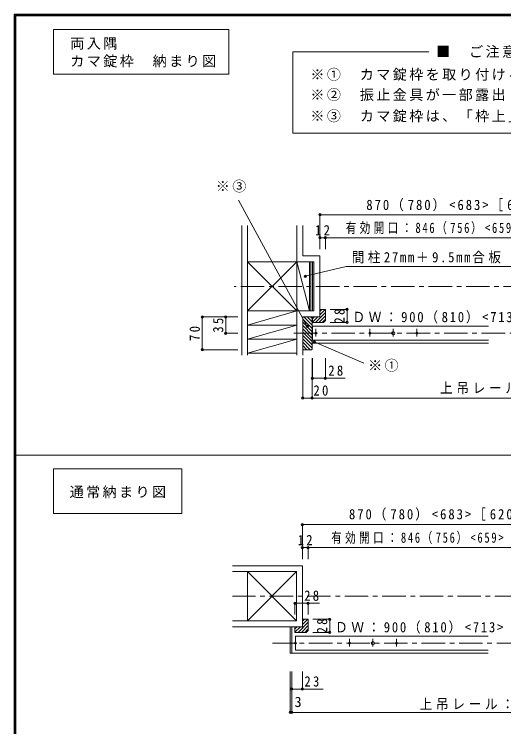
# Model space of a CAD drawing. Units: millimetres at full size, sheet at 1:10. Extents: x -2000 to 1900, y -1436 to 1392.
# Drawn here: x -2000 to -957, y -127 to 1392 of the extents above; entities that cross this region are included whole.
import ezdxf
from ezdxf.enums import TextEntityAlignment as Align

# ---------------------------------------------------------------- set-up
doc = ezdxf.new("R2010")
doc.units = ezdxf.units.MM
doc.header["$LTSCALE"] = 10
doc.header["$PDMODE"] = 32
doc.header["$PDSIZE"] = 5
doc.linetypes.add('CHAIN1', pattern=[8, 5, -1, 1, -1])
for name, color, linetype, lineweight in [('0-1_通り芯', 4, 'CHAIN1', 9), ('0-2_柱', 7, 'Continuous', 9), ('0-3_仕上げ', 2, 'Continuous', 9), ('0-4_枠', 3, 'Continuous', 9), ('0-5_ケーシング', 3, 'Continuous', 9), ('0-6_扉', 6, 'Continuous', 9), ('0-A_文字', 7, 'Continuous', 9), ('0-B_寸法', 7, 'Continuous', 9), ('0-C_ハッチ', 3, 'Continuous', 9), ('0-D_穴', 7, 'Continuous', 9), ('F-1_図枠', 6, 'Continuous', 9)]:
    doc.layers.add(name, color=color, linetype=linetype, lineweight=lineweight)
doc.styles.add('ＭＳ ゴシック', font='')
doc.styles.get('ＭＳ ゴシック').set_extended_font_data('MS Gothic')

msp = doc.modelspace()

# ---------------------------------------------------------------- linework, layer by layer
at = {"layer": '0-1_通り芯'}
for p, q in [((452.81, 811.79), (-1531.22, 811.79)), ((-1357.33, 721.15), (-1357.33, 704.67)), ((-1242.33, 721.15), (-1242.33, 704.67)), ((-1192.33, 721.15), (-1192.33, 704.67)), ((-1142.33, 721.15), (-1142.33, 704.67)), ((85.94, 711.79), (-1412.43, 711.79)), ((434.17, 151.35), (-1535.03, 151.35)), ((37.95, 51.35), (-1449.43, 51.35)), ((-1285.83, 60.71), (-1285.83, 44.23)), ((-1235.83, 60.71), (-1235.83, 44.23)), ((-1185.83, 60.71), (-1185.83, 44.23))]:
    msp.add_line(p, q, dxfattribs=at)
at = {"layer": '0-2_柱'}
for p, q in [((-1397.83, 864.29), (-1502.83, 864.29)), ((-1397.83, 864.29), (-1502.83, 759.29)), ((-1397.83, 759.29), (-1502.83, 864.29)), ((-1397.83, 759.29), (-1397.83, 864.29)), ((-1502.83, 759.29), (-1397.83, 759.29)), ((-1397.83, 699.29), (-1502.83, 699.29)), ((-1502.83, 669.29), (-1397.83, 699.29)), ((-1397.83, 669.29), (-1502.83, 669.29)), ((-1503.33, 98.85), (-1503.33, 203.85)), ((-1398.33, 98.85), (-1503.33, 203.85)), ((-1398.33, 203.85), (-1503.33, 98.85))]:
    msp.add_line(p, q, dxfattribs=at)
for points in [[(-1397.83, 864.29), (-1370.83, 759.29), (-1370.83, 864.29)], [(-1502.83, 699.29), (-1397.83, 729.29), (-1502.83, 729.29), (-1397.83, 759.29)]]:
    msp.add_lwpolyline(points, dxfattribs=at)
at = {"layer": '0-3_仕上げ'}
for p, q in [((-1515.33, 941.28), (-1515.33, 665.11)), ((-1502.83, 941.28), (-1502.83, 665.11)), ((-1397.83, 864.29), (-1397.83, 941.28)), ((-1385.33, 876.79), (-1385.33, 941.28)), ((-1348.83, 876.79), (-1385.33, 876.79)), ((-1348.83, 876.79), (-1348.83, 746.79)), ((-1361.33, 864.29), (-1397.83, 864.29)), ((-1367.83, 759.29), (-1367.83, 864.29)), ((-1364.83, 759.29), (-1364.83, 864.29)), ((-1361.33, 759.29), (-1361.33, 864.29)), ((-1397.83, 759.29), (-1397.83, 665.11)), ((-1361.33, 759.29), (-1397.83, 759.29)), ((-1385.33, 746.79), (-1385.33, 665.11)), ((-1348.83, 746.79), (-1385.33, 746.79)), ((-1385.83, 216.35), (-1535.03, 216.35)), ((-1385.83, 216.35), (-1385.83, 86.35)), ((-1398.33, 203.85), (-1535.03, 203.85)), ((-1398.33, 203.85), (-1398.33, 98.85)), ((-1398.33, 98.85), (-1535.03, 98.85)), ((-1385.83, 86.35), (-1535.03, 86.35))]:
    msp.add_line(p, q, dxfattribs=at)
at = {"layer": '0-4_枠'}
for p, q in [((-1385.33, 676.79), (-1385.33, 746.79)), ((-1365.33, 678.2), (-1365.33, 746.79)), ((-1364.83, 734.79), (-1364.83, 746.79)), ((-989.83, 690.79), (-1365.33, 690.79)), ((-1385.33, 676.79), (-1366.75, 676.79)), ((-1365.33, 678.2), (-1366.75, 676.79)), ((-1411.83, 30.35), (-1411.83, 86.35)), ((-1408.83, 30.35), (-1408.83, 86.35)), ((-990.33, 30.35), (-1411.83, 30.35))]:
    msp.add_line(p, q, dxfattribs=at)
at = {"layer": '0-5_ケーシング'}
for p, q in [((-1348.83, 762.79), (-1348.83, 746.79)), ((-1336.83, 762.79), (-1348.83, 762.79)), ((-1336.83, 738.79), (-1336.83, 762.79)), ((-1348.83, 746.79), (-1385.33, 746.79)), ((-1385.83, 102.35), (-1385.83, 86.35)), ((-1373.83, 102.35), (-1385.83, 102.35)), ((-1373.83, 78.35), (-1373.83, 102.35)), ((-1401.83, 86.35), (-1401.83, 74.35)), ((-1385.83, 86.35), (-1401.83, 86.35))]:
    msp.add_line(p, q, dxfattribs=at)
for points in [[(-1336.83, 738.79), (-1340.83, 734.79), (-1364.83, 734.79)], [(-1373.83, 78.35), (-1377.83, 74.35), (-1401.83, 74.35)]]:
    msp.add_lwpolyline(points, dxfattribs=at)
at = {"layer": '0-6_扉'}
for p, q in [((-1364.33, 696.79), (-1364.33, 726.79)), ((-1364.33, 726.79), (-989.83, 726.79)), ((-1364.33, 696.79), (-989.83, 696.79)), ((-1400.83, 36.35), (-1400.83, 66.35)), ((-1400.83, 66.35), (-990.33, 66.35)), ((-1400.83, 36.35), (-990.33, 36.35))]:
    msp.add_line(p, q, dxfattribs=at)
at = {"layer": '0-A_文字'}
for p, q in [((-1916.44, 1264.28), (-1916.44, 1359.29)), ((-1406.74, 1311.28), (-1116.76, 1311.28)), ((-1406.74, 1138.16), (-1406.74, 1311.28)), ((447.83, 1138.16), (-1406.74, 1138.16)), ((-1375.79, 726.57), (-1522.21, 995.22)), ((-1360.88, 693.39), (-1254.85, 647.8)), ((-1916.44, 327.78), (-1916.44, 422.79)), ((-1916.44, 422.79), (-1642.66, 422.79)), ((-1642.66, 422.79), (-1642.66, 327.78)), ((-1642.66, 327.78), (-1916.44, 327.78))]:
    msp.add_line(p, q, dxfattribs=at)
for points in [[(-1916.44, 1359.29), (-1543.01, 1359.29), (-1543.01, 1264.28), (-1916.44, 1264.28)], [(-1379.79, 833.22), (-1292.58, 853.93), (-941.33, 853.93)]]:
    msp.add_lwpolyline(points, dxfattribs=at)
for p in [(-1379.79, 833.22), (-1375.79, 726.57), (-1360.88, 693.39)]:
    msp.add_point(p, dxfattribs=at)
at = {"layer": '0-B_寸法', "color": 4}
for p, q in [((-665.83, 964.39), (-1348.83, 964.39)), ((-1348.83, 964.39), (-1348.83, 891.11)), ((-1336.83, 915.53), (-1348.83, 915.53)), ((-677.83, 915.53), (-1336.83, 915.53)), ((-1336.83, 915.53), (-1336.83, 891.11)), ((-1290.83, 762.79), (-1326.83, 762.79)), ((-1290.83, 762.79), (-1290.83, 734.79)), ((-1599.31, 746.79), (-1523.75, 746.79)), ((-1599.31, 746.79), (-1599.31, 676.79)), ((-1549.31, 711.79), (-1549.31, 746.79)), ((-1290.83, 734.79), (-1326.83, 734.79)), ((-1549.31, 711.79), (-1523.75, 711.79)), ((-1599.31, 676.79), (-1523.75, 676.79)), ((-1385.33, 573.68), (-1385.33, 658.41)), ((-1365.33, 573.68), (-1365.33, 658.41)), ((-1364.83, 616.05), (-1364.83, 658.41)), ((-1336.83, 616.05), (-1336.83, 658.41)), ((-1364.83, 616.05), (-1294.68, 616.05)), ((-1365.33, 573.68), (-1385.33, 573.68)), ((-1365.33, 573.68), (49.67, 573.68)), ((-1385.83, 303.95), (-1385.83, 230.67)), ((-1385.83, 303.95), (-702.83, 303.95)), ((-1385.83, 255.09), (-1373.83, 255.09)), ((-1373.83, 255.09), (-1373.83, 230.67)), ((-1373.83, 255.09), (-702.83, 255.09)), ((-1401.83, 136.35), (-1401.83, 112.35)), ((-1401.83, 136.35), (-1349.7, 136.35)), ((-1373.83, 136.35), (-1373.83, 112.35)), ((-1327.83, 102.35), (-1363.83, 102.35)), ((-1327.83, 102.35), (-1327.83, 74.35)), ((-1327.83, 74.35), (-1363.83, 74.35)), ((-1411.83, -96.34), (-1411.83, -8.88)), ((-1408.83, -96.34), (-1408.83, -8.88)), ((-1385.83, -46.36), (-1385.83, -8.88)), ((-1408.83, -46.36), (-1341.67, -46.36)), ((-1411.83, -96.34), (-1408.83, -96.34)), ((-1408.83, -96.34), (6.17, -96.34))]:
    msp.add_line(p, q, dxfattribs=at)
at = {"layer": '0-B_寸法'}
for p in [(-1348.83, 964.39), (-1348.83, 915.53), (-1336.83, 915.53), (-1290.83, 762.79), (-1599.31, 746.79), (-1549.31, 746.79), (-1290.83, 734.79), (-1549.31, 711.79), (-1599.31, 676.79), (-1364.83, 616.05), (-1336.83, 616.05), (-1385.33, 573.68), (-1365.33, 573.68), (-1385.83, 303.95), (-1385.83, 255.09), (-1373.83, 255.09), (-1401.83, 136.35), (-1373.83, 136.35), (-1327.83, 102.35), (-1327.83, 74.35), (-1408.83, -46.36), (-1385.83, -46.36), (-1411.83, -96.34), (-1408.83, -96.34)]:
    msp.add_point(p, dxfattribs=at)
at = {"layer": '0-C_ハッチ', "color": 4}
for p, q in [((-1337.38, 762.79), (-1348.83, 751.34)), ((-1344.45, 762.79), (-1348.83, 758.41)), ((-1382.85, 746.79), (-1365.33, 729.27)), ((-1375.78, 746.79), (-1365.33, 736.34)), ((-1368.71, 746.79), (-1365.33, 743.41)), ((-1353.38, 746.79), (-1364.83, 735.34)), ((-1360.45, 746.79), (-1364.83, 742.41)), ((-1336.83, 756.27), (-1358.31, 734.79)), ((-1336.83, 749.19), (-1351.24, 734.79)), ((-1385.33, 742.19), (-1365.33, 722.19)), ((-1385.33, 735.12), (-1365.33, 715.12)), ((-1336.83, 742.12), (-1344.17, 734.79)), ((-1385.33, 728.05), (-1365.33, 708.05)), ((-1385.33, 720.98), (-1365.33, 700.98)), ((-1385.33, 713.91), (-1365.33, 693.91)), ((-1385.33, 706.84), (-1365.33, 686.84)), ((-1385.33, 699.77), (-1365.33, 679.77)), ((-1385.33, 692.7), (-1369.42, 676.79)), ((-1385.33, 685.63), (-1376.49, 676.79)), ((-1385.33, 678.56), (-1383.56, 676.79)), ((-1373.83, 95.83), (-1395.31, 74.35)), ((-1374.38, 102.35), (-1385.83, 90.9)), ((-1381.45, 102.35), (-1385.83, 97.97)), ((-1390.38, 86.35), (-1401.83, 74.9)), ((-1397.45, 86.35), (-1401.83, 81.97)), ((-1373.83, 88.76), (-1388.24, 74.35)), ((-1373.83, 81.68), (-1381.17, 74.35))]:
    msp.add_line(p, q, dxfattribs=at)
at = {"layer": '0-D_穴', "color": 5}
for centre, radius in [((-1357.33, 711.79), 2), ((-1242.33, 711.79), 2), ((-1192.33, 711.79), 3.5), ((-1142.33, 711.79), 2), ((-1400.83, 51.35), 2), ((-1285.83, 51.35), 2), ((-1235.83, 51.35), 3.5), ((-1185.83, 51.35), 2)]:
    msp.add_circle(centre, radius, dxfattribs=at)
at = {"layer": 'F-1_図枠'}
for p, q in [((-2000, 1391.67), (-2000, -1401.67)), ((-2000, 1391.67), (1900, 1391.67)), ((-2000, 1390), (1900, 1390)), ((-2000, 1388.33), (1900, 1388.33)), ((-1998.33, 1391.67), (-1998.33, -1401.67)), ((-1996.67, 1391.67), (-1996.67, -1401.67)), ((-2000, 451.83), (747.8, 451.83))]:
    msp.add_line(p, q, dxfattribs=at)

# ---------------------------------------------------------------- texts
at = {"layer": '0-A_文字', "char_height": 21.99, "attachment_point": 7, "style": 'ＭＳ ゴシック'}
for s, insert in [('\\T1.17;両入隅', (-1880.57, 1316.09)), ('\\T1.17;■\u3000ご注意\u3000■', (-1101.05, 1298.87)), ('\\T1.17;カマ錠枠\u3000納まり図', (-1880.57, 1278.22)), ('\\T1.17;※①\u3000カマ錠枠を取り付ける際は、枠取り付け側に当たる上吊レールのストッパーは、取り付けないで下さい。', (-1368.96, 1249.76)), ('\\T1.17;※②\u3000振止金具が一部露出します。', (-1368.96, 1206.53)), ('\\T1.17;※③\u3000カマ錠枠は、「枠上」をカットし床上に施工して下さい。「枠下」はカットしないで下さい。', (-1368.96, 1161.32)), ('\\T1.17;※③', (-1570.61, 1011.64)), ('\\T1.27;\\W0.9;間柱27mm＋9.5mm合板', (-1280.93, 860.59)), ('\\T1.28;\\W0.9;ＤＷ：900（810）<713>［650]〔583〕', (-1279.3, 730.36)), ('\\T1.17;※①', (-1246, 629.77)), ('\\T1.17;通常納まり図', (-1882.05, 360.28)), ('\\T1.28;\\W0.9;ＤＷ：900（810）<713>［650]〔583〕', (-1316.33, 69.35))]:
    msp.add_mtext(s, dxfattribs=dict(at, insert=insert))
at = {"layer": '0-B_寸法', "style": 'ＭＳ ゴシック'}
msp.add_text('3', height=21.99, dxfattribs=at).set_placement((-1402.76, -91.34), align=Align.BOTTOM_LEFT)
at = {"layer": '0-B_寸法', "char_height": 21.99, "attachment_point": 7, "style": 'ＭＳ ゴシック'}
for s, insert in [('\\T1.31;\\W0.9;870（780）<683>［620]〔553〕', (-1249.83, 969.39)), ('\\T1.36;\\W0.9;12', (-1359.08, 920.53)), ('\\T1.32;\\W0.75;有効開口：846（756）<659>［596]〔529〕', (-1293.58, 920.53)), ('\\T1.36;\\W0.9;28', (-1330.89, 621.05)), ('\\T1.29;\\W0.9;上吊レール：1,789（1,609）<1,415>［1,289]〔1,155〕', (-1092.83, 578.68)), ('\\T1.36;\\W0.9;20', (-1362.51, 578.68)), ('\\T1.31;\\W0.9;870（780）<683>［620]〔553〕', (-1286.83, 310.15)), ('\\T1.32;\\W0.75;有効開口：846（756）<659>［596]〔529〕', (-1324.58, 260.26)), ('\\T1.36;\\W0.9;12', (-1396.08, 260.09)), ('\\T1.36;\\W0.9;28', (-1382.2, 141.35)), ('\\T1.36;\\W0.9;23', (-1381.7, -41.36)), ('\\T1.29;\\W0.9;上吊レール：1,789（1,609）<1,415>［1,289]〔1,155〕', (-1136.33, -94.87))]:
    msp.add_mtext(s, dxfattribs=dict(at, insert=insert))
at = {"layer": '0-B_寸法', "char_height": 21.99, "attachment_point": 7, "rotation": 90, "style": 'ＭＳ ゴシック'}
for s, insert in [('\\T1.36;\\W0.9;28', (-1295.83, 732.54)), ('\\T1.36;\\W0.9;35', (-1554.31, 713.04)), ('\\T1.36;\\W0.9;70', (-1604.31, 695.54)), ('\\T1.36;\\W0.9;28', (-1332.83, 72.1))]:
    msp.add_mtext(s, dxfattribs=dict(at, insert=insert))

doc.saveas('drawing.dxf')
